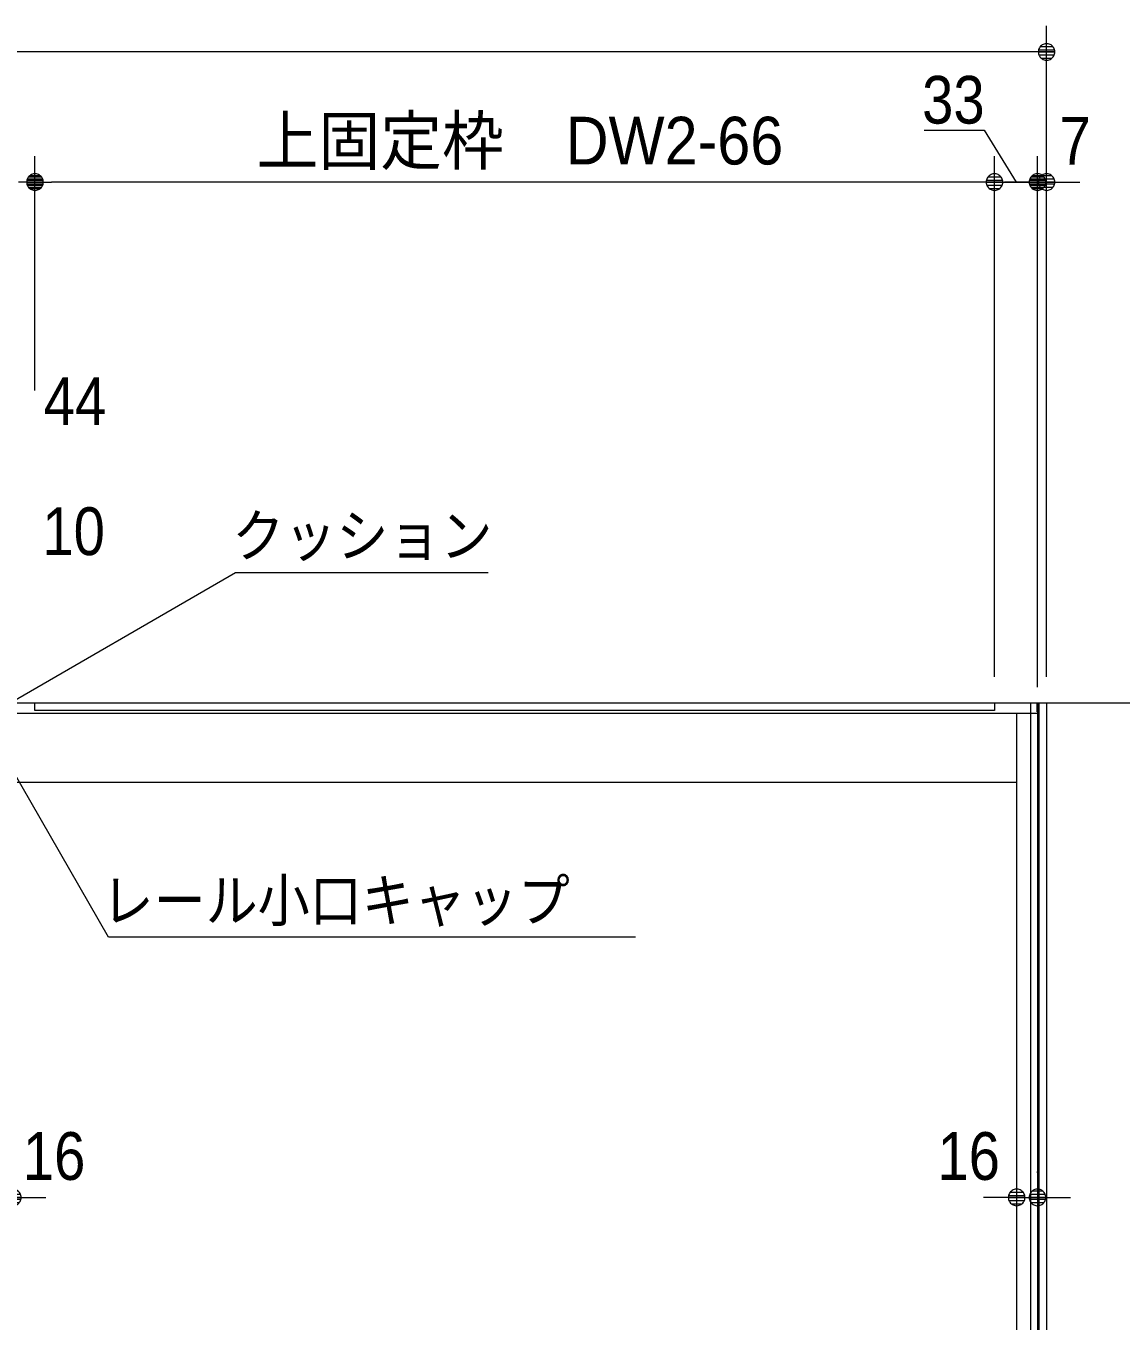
# Model space of a CAD drawing. Units: millimetres, scale not verified. Extents: x -6062 to 6062, y -3045 to 3045.
# Drawn here: x -3099 to -2258, y -125 to 870 of the extents above; entities that cross this region are included whole.
import ezdxf
from ezdxf.enums import TextEntityAlignment as Align

# ---------------------------------------------------------------- set-up
doc = ezdxf.new("R2010")
doc.units = ezdxf.units.MM
doc.header["$LTSCALE"] = 20
for name, color, linetype, lineweight in [('0-0_2寸法-2', 7, 'Continuous', 9), ('0-1_0', 7, 'Continuous', 9), ('0-2_2寸法-1', 7, 'Continuous', 9), ('0-3_2寸法-3', 7, 'Continuous', 9), ('0-4_3一般', 7, 'Continuous', 9)]:
    doc.layers.add(name, color=color, linetype=linetype, lineweight=lineweight)
doc.styles.add('ＭＳ ゴシック', font='')
doc.styles.add('ＭＳ Ｐゴシック', font='')
doc.styles.get('ＭＳ ゴシック').set_extended_font_data('MS Gothic')
doc.styles.get('ＭＳ Ｐゴシック').set_extended_font_data('MS PGothic')

# ---------------------------------------------------------------- blocks, each defined once
blk = doc.blocks.new('_Dot')
at = {"layer": '0-1_0'}
for p, q in [((-10, 0), (-20, 0)), ((9.78, 2), (-9.78, 2)), ((7.99, 6), (-7.99, 6)), ((9.16, -3.98), (-9.16, -3.98)), ((6, -7.98), (-6, -7.98))]:
    blk.add_line(p, q, dxfattribs=at)
for points in [[(10, 0), (9.92, 1.25), (9.69, 2.49), (9.3, 3.68), (8.76, 4.82), (8.09, 5.88), (7.29, 6.85), (6.37, 7.71), (5.36, 8.44), (4.26, 9.05), (3.09, 9.51), (1.87, 9.82), (0.63, 9.98), (-0.63, 9.98), (-1.87, 9.82), (-3.09, 9.51), (-4.26, 9.05), (-5.36, 8.44), (-6.37, 7.71), (-7.29, 6.85), (-8.09, 5.88), (-8.76, 4.82), (-9.3, 3.68), (-9.69, 2.49), (-9.92, 1.25), (-10, 0), (0, 0)], [(-10, 0), (-9.92, -1.25), (-9.69, -2.49), (-9.3, -3.68), (-8.76, -4.82), (-8.09, -5.88), (-7.29, -6.85), (-6.37, -7.71), (-5.36, -8.44), (-4.26, -9.05), (-3.09, -9.51), (-1.87, -9.82), (-0.63, -9.98), (0.63, -9.98), (1.87, -9.82), (3.09, -9.51), (4.26, -9.05), (5.36, -8.44), (6.37, -7.71), (7.29, -6.85), (8.09, -5.88), (8.76, -4.82), (9.3, -3.68), (9.69, -2.49), (9.92, -1.25), (10, 0), (0, 0)]]:
    blk.add_lwpolyline(points, close=True, dxfattribs=at)
blk = doc.blocks.new('グループ-6')
at = {"layer": '0-4_3一般'}
for p, q in [((-60560, 7000), (-8700, 7000)), ((-10700, 7000), (-10700, -40000))]:
    blk.add_line(p, q, dxfattribs=at)
blk = doc.blocks.new('グループ-7')
at = {"layer": '0-4_3一般'}
for p, q in [((-26100, 6880), (-26100, 7000)), ((-26100, 7000), (-11360, 7000)), ((-11360, 7000), (-11360, 6880)), ((-11360, 6880), (-26100, 6880)), ((-11020, 6840), (-11020, -40000)), ((-26440, 5780), (-11020, 5780))]:
    blk.add_line(p, q, dxfattribs=at)
for points in [[(-58550, 6340), (-58550, 7000), (-10710, 7000), (-10710, 6860)], [(-26760, 6840), (-10700, 6840), (-10700, -40000)]]:
    blk.add_lwpolyline(points, dxfattribs=at)
blk.add_blockref('グループ-6', (0, 0), dxfattribs=at)
blk = doc.blocks.new('グループ-24')
at = {"layer": '0-4_3一般'}
for p, q in [((-10800, 7000), (-10560, 7000)), ((-10800, -40000), (-10800, 7000)), ((-10680, 7000), (-10680, -40000)), ((-10560, 7000), (-10560, -40000))]:
    blk.add_line(p, q, dxfattribs=at)

msp = doc.modelspace()

# ---------------------------------------------------------------- linework, layer by layer
at = {"layer": '0-0_2寸法-2'}
for p, q in [((-2355.5, 370), (-2355.5, 770)), ((-2322.5, 370), (-2322.5, 770)), ((-2322.5, 362), (-2322.5, 770)), ((-2315.5, 370), (-2315.5, 770)), ((-2368.21, 750), (-2380.92, 750)), ((-2355.5, 750), (-2322.5, 750)), ((-2335.21, 750), (-2347.92, 750)), ((-2315.5, 750), (-2322.5, 750)), ((-2309.79, 750), (-2297.08, 750)), ((-2302.79, 750), (-2290.08, 750)), ((-2338.5, -10), (-2338.3, -10)), ((-2322.5, -11), (-2322.5, -10)), ((-3096.79, -30), (-3084.08, -30)), ((-2351.21, -30), (-2363.92, -30)), ((-2338.5, -30), (-2322.5, -30)), ((-2309.79, -30), (-2297.08, -30))]:
    msp.add_line(p, q, dxfattribs=at)
msp.add_lwpolyline([(-2409.63, 790), (-2363.43, 790), (-2339, 750)], dxfattribs=at)
at = {"layer": '0-2_2寸法-1'}
for p, q in [((-2315.5, 770), (-2315.5, 870)), ((-2328.21, 850), (-4709.79, 850)), ((-3092.5, 590), (-3092.5, 770)), ((-3092.5, 590), (-3092.5, 770)), ((-2355.5, 370), (-2355.5, 770)), ((-2368.21, 750), (-3079.79, 750))]:
    msp.add_line(p, q, dxfattribs=at)
at = {"layer": '0-3_2寸法-3'}
for points in [[(-3125.5, 342), (-2938.44, 450), (-2744.36, 450)], [(-2631.21, 170), (-3035.97, 170), (-3125.5, 325.08)]]:
    msp.add_lwpolyline(points, dxfattribs=at)

# ---------------------------------------------------------------- block references
at = {"layer": '0-0_2寸法-2', "xscale": 0.6356201, "yscale": 0.6356201}
for p in [(-2355.5, 750), (-2322.5, 750), (-2338.5, -30)]:
    msp.add_blockref('_Dot', p, dxfattribs=at)
at = {"layer": '0-0_2寸法-2', "xscale": 0.6356201, "yscale": 0.6356201, "rotation": 180}
for p in [(-2322.5, 750), (-2315.5, 750), (-3109.5, -30), (-2322.5, -30)]:
    msp.add_blockref('_Dot', p, dxfattribs=at)
at = {"layer": '0-2_2寸法-1', "xscale": 0.6356201, "yscale": 0.6356201}
for p in [(-2315.5, 850), (-3092.5, 750), (-2355.5, 750)]:
    msp.add_blockref('_Dot', p, dxfattribs=at)
at = {"layer": '0-2_2寸法-1', "xscale": 0.6356201, "yscale": 0.6356201, "rotation": 180}
msp.add_blockref('_Dot', (-3092.5, 750), dxfattribs=at)
at = {"layer": '0-4_3一般', "xscale": 0.05, "yscale": 0.05}
for name in ['グループ-7', 'グループ-24']:
    msp.add_blockref(name, (-1787.5, 0), dxfattribs=at)

# ---------------------------------------------------------------- texts
at = {"layer": '0-0_2寸法-2', "style": 'ＭＳ Ｐゴシック', "width": 0.9}
for s, p in [('33', (-2411.12, 783.94)), ('7', (-2305.62, 752.48)), ('44', (-3085.81, 552.48)), ('10', (-3086.82, 452.48)), ('16', (-3101.82, -27.52)), ('16', (-2399.33, -27.52))]:
    msp.add_text(s, height=36.66, dxfattribs=at).set_placement(p, align=Align.BOTTOM_LEFT)
at = {"layer": '0-2_2寸法-1', "style": 'ＭＳ Ｐゴシック', "width": 0.95}
msp.add_text('上固定枠\u3000DW2-66', height=36.66, dxfattribs=at).set_placement((-2922.37, 752.53), align=Align.BOTTOM_LEFT)
at = {"layer": '0-3_2寸法-3', "style": 'ＭＳ ゴシック', "width": 0.9}
for s, p in [('クッション', (-2940.94, 452.39)), ('レール小口キャップ', (-3041.34, 172.19))]:
    msp.add_text(s, height=32.55, dxfattribs=at).set_placement(p, align=Align.BOTTOM_LEFT)

doc.saveas('drawing.dxf')
